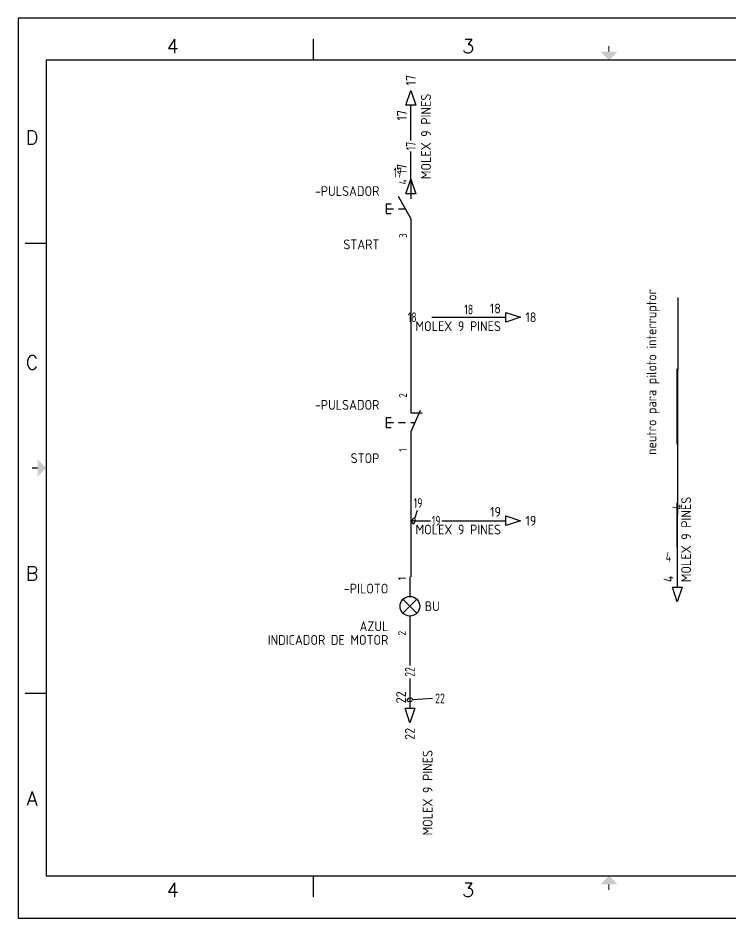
# Model space of a CAD drawing. Header units: inches. Extents: x 0 to 29.8, y 0 to 16.
# Drawn here: x 0 to 12.67, y 0 to 16 of the extents above; entities that cross this region are included whole.
import ezdxf
from ezdxf.enums import TextEntityAlignment as Align

# ---------------------------------------------------------------- set-up
doc = ezdxf.new("R2010")
doc.units = ezdxf.units.IN
doc.header["$MEASUREMENT"] = 0
for name, color, linetype in [('BLK_12_THHN', 7, 'Continuous'), ('DESC', 1, 'Continuous'), ('MISC', 2, 'Continuous'), ('RED_14_THHN', 20, 'Continuous'), ('SYMS', 7, 'Continuous'), ('TAGS', 250, 'Continuous'), ('Title Block', 7, 'Continuous'), ('Viewport', 7, 'Continuous'), ('WHT_12_THHN', 7, 'Continuous'), ('WIRECOPY', 84, 'Continuous'), ('WIREFIXED', 170, 'Continuous'), ('WIRENO', 70, 'Continuous'), ('WIREREF', 61, 'Continuous'), ('WIREREF_DEST', 7, 'Continuous'), ('XREF', 7, 'Continuous')]:
    doc.layers.add(name, color=color, linetype=linetype)
doc.layers.add('TERMS', color=7, linetype='Continuous', true_color=0x000000)
doc.styles.add('Roman', font='romans')
doc.styles.add('WD_IEC', font='isocp2.shx', dxfattribs={"width": 0.9, "height": 4})

# ---------------------------------------------------------------- blocks, each defined once
blk = doc.blocks.new('ANSI_border_C')
for p, q in [((20.5, 0.75), (20.5, 2.5)), ((14.25, 0.75), (20.5, 0.75))]:
    blk.add_line(p, q)
at = {"layer": 'Title Block'}
for p, q in [((0, 16), (0, 0)), ((21, 16), (0, 16)), ((21, 0), (21, 16)), ((5.25, 15.25), (5.25, 15.625)), ((15.75, 15.25), (15.75, 15.625)), ((0.5, 15.25), (0.5, 0.75)), ((20.5, 15.25), (0.5, 15.25)), ((15, 15.25), (15, 15)), ((20.5, 0.75), (20.5, 15.25)), ((15, 15), (20.5, 15)), ((0.125, 12), (0.5, 12)), ((20.5, 12), (20.875, 12)), ((0.125, 4), (0.5, 4)), ((20.5, 4), (20.875, 4)), ((0.5, 0.75), (20.5, 0.75)), ((5.25, 0.375), (5.25, 0.75)), ((15.75, 0.375), (15.75, 0.75)), ((0, 0), (21, 0))]:
    blk.add_line(p, q, dxfattribs=at)
at = {"layer": 'Title Block', "const_width": 0.02}
for points in [[(10.5, 15.5), (10.5, 15.4)], [(0.25, 8), (0.35, 8)], [(20.75, 8), (20.65, 8)], [(10.5, 0.5), (10.5, 0.6)]]:
    blk.add_lwpolyline(points, dxfattribs=at)
at = {"layer": 'Title Block'}
for points in [[(10.35, 15.4), (10.65, 15.4), (10.5, 15.25)], [(0.35, 7.85), (0.35, 8.15), (0.5, 8)], [(20.65, 7.85), (20.65, 8.15), (20.5, 8)], [(10.35, 0.6), (10.65, 0.6), (10.5, 0.75)]]:
    blk.add_solid(points, dxfattribs=at)
at = {"layer": 'Title Block', "style": 'Roman'}
for s, p in [('4', (2.75, 15.5)), ('3', (8, 15.5)), ('2', (13, 15.5)), ('1', (18.25, 15.5)), ('D', (0.25, 13.875)), ('D', (20.75, 13.875)), ('C', (0.25, 9.875)), ('C', (20.75, 9.875)), ('B', (0.25, 6.125)), ('B', (20.75, 6.125)), ('A', (0.25, 2.125)), ('A', (20.75, 2.125)), ('4', (2.75, 0.5)), ('3', (8, 0.5)), ('2', (13, 0.5)), ('1', (18.25, 0.5))]:
    blk.add_text(s, height=0.25, dxfattribs=at).set_placement(p, align=Align.MIDDLE_CENTER)
blk.add_text('REVISIONS', height=0.065, dxfattribs=at).set_placement((17.71, 15.083))
blk = doc.blocks.new('VPB11')
for p, q in [((0, 7.5), (0, 2.5)), ((0, -2.5), (-3.125, 3.125)), ((-6.25, 1.25), (-6.25, -1.25)), ((-6.25, 1.25), (-5, 1.25)), ((-6.25, 0), (-4.375, 0)), ((-3.125, 0), (-1.389, 0)), ((-6.25, -1.25), (-5, -1.25)), ((0, -2.5), (0, -7.5))]:
    blk.add_line(p, q)
at = {"style": 'WD_IEC'}
for tag, p in [('INST', (-8, 10.25)), ('LOC', (-8, 6.75)), ('TAG1', (-8, 3.25)), ('DESC1', (-8, -10.35)), ('DESC2', (-8, -13.85)), ('DESC3', (-8, -17.35))]:
    blk.add_attdef(tag, text='', height=2.5, dxfattribs=at).set_placement(p, align=Align.RIGHT)
blk.add_attdef('TERM01', text='', height=2, rotation=90, dxfattribs=at).set_placement((-1, 7.5), align=Align.RIGHT)
at = {"style": 'WD_IEC', "flags": 1}
for tag, p, height in [('X2TERM01', (0, 7.5), 0.32), ('CONTACT', (0.5, 4.5), 1), ('COMMON', (1.75, 3.25), 1), ('X1LINK', (0, 0), 0.32), ('ASSYCODE', (1, -4), 1), ('FAMILY', (1, -5.5), 1), ('CATDESC', (1, -7), 1), ('X8TERM02', (0, -7.5), 0.32)]:
    blk.add_attdef(tag, p, '', height=height, dxfattribs=at)
at = {"style": 'WD_IEC', "flags": 9}
for tag, p in [('MFG', (-8.5, -0.25)), ('CAT', (-8.5, -2.75))]:
    blk.add_attdef(tag, text='', height=1.5, dxfattribs=at).set_placement(p, align=Align.RIGHT)
at = {"style": 'WD_IEC'}
blk.add_attdef('TERM02', (-1, -7.5), '', height=2, rotation=90, dxfattribs=at)
at = {"lineweight": 15, "style": 'WD_IEC'}
blk.add_attdef('XREF', text='', height=2.5, dxfattribs=at).set_placement((-8, -6.35), align=Align.RIGHT)
blk = doc.blocks.new('VPB12')
for p, q in [((0, 7.5), (0, 2.5)), ((0, -2.5), (2.5, 3.12)), ((0, 2.5), (2.87, 2.5)), ((-6.25, 1.25), (-6.25, -1.25)), ((-6.25, 1.25), (-5, 1.25)), ((-6.25, 0), (-4.38, 0)), ((-3.12, 0), (-1.39, 0)), ((0, 0), (1.11, 0)), ((-6.25, -1.25), (-5, -1.25)), ((0, -2.5), (0, -7.5))]:
    blk.add_line(p, q)
at = {"style": 'WD_IEC'}
for tag, p in [('INST', (-8, 10.25)), ('LOC', (-8, 6.75)), ('TAG1', (-8, 3.25)), ('DESC1', (-8, -10.35)), ('DESC2', (-8, -13.85)), ('DESC3', (-8, -17.35))]:
    blk.add_attdef(tag, text='', height=2.5, dxfattribs=at).set_placement(p, align=Align.RIGHT)
blk.add_attdef('TERM01', text='', height=2, rotation=90, dxfattribs=at).set_placement((-1, 7.5), align=Align.RIGHT)
at = {"style": 'WD_IEC', "flags": 1}
for tag, p, height in [('X2TERM01', (0, 7.5), 0.32), ('CONTACT', (0.5, 4.5), 1), ('COMMON', (1.75, 3.25), 1), ('X1LINK', (1.5, 0), 0.32), ('ASSYCODE', (1, -4), 1), ('FAMILY', (1, -5.5), 1), ('CATDESC', (1, -7), 1), ('X8TERM02', (0, -7.5), 0.32)]:
    blk.add_attdef(tag, p, '', height=height, dxfattribs=at)
at = {"style": 'WD_IEC', "flags": 9}
for tag, p in [('MFG', (-8.5, -0.25)), ('CAT', (-8.5, -2.75))]:
    blk.add_attdef(tag, text='', height=1.5, dxfattribs=at).set_placement(p, align=Align.RIGHT)
at = {"style": 'WD_IEC'}
blk.add_attdef('TERM02', (-1, -7.5), '', height=2, rotation=90, dxfattribs=at)
at = {"lineweight": 15, "style": 'WD_IEC'}
blk.add_attdef('XREF', text='', height=2.5, dxfattribs=at).set_placement((-8, -6.35), align=Align.RIGHT)
blk = doc.blocks.new('VLT1B')
for p, q in [((0, 7.5), (0, 2.5)), ((-1.77, -1.77), (1.77, 1.77)), ((1.77, -1.77), (-1.77, 1.77)), ((0, -2.5), (0, -7.5))]:
    blk.add_line(p, q)
blk.add_circle((0, 0), 2.5)
at = {"style": 'WD_IEC'}
for tag, p in [('INST', (-5.5, 10.25)), ('LOC', (-5.5, 6.75)), ('TAG1', (-5.5, 3.25)), ('DESC1', (-5.5, -6.35)), ('DESC2', (-5.5, -9.85)), ('DESC3', (-5.5, -13.35))]:
    blk.add_attdef(tag, text='', height=2.5, dxfattribs=at).set_placement(p, align=Align.RIGHT)
blk.add_attdef('TERM01', text='', height=2, rotation=90, dxfattribs=at).set_placement((-1, 7.5), align=Align.RIGHT)
at = {"style": 'WD_IEC', "flags": 1}
for tag, p, height in [('X2TERM01', (0, 7.5), 0.32), ('X4LINK', (-3, 0), 0.32), ('X1LINK', (3, 0), 0.32), ('ASSYCODE', (1, -4), 1), ('FAMILY', (1, -5.5), 1), ('CATDESC', (1, -7), 1), ('X8TERM02', (0, -7.5), 0.32)]:
    blk.add_attdef(tag, p, '', height=height, dxfattribs=at)
at = {"style": 'WD_IEC', "flags": 9}
for tag, p in [('MFG', (-6, -0.25)), ('CAT', (-6, -2.75))]:
    blk.add_attdef(tag, text='', height=1.5, dxfattribs=at).set_placement(p, align=Align.RIGHT)
at = {"style": 'WD_IEC'}
blk.add_attdef('TERM02', (-1, -7.5), '', height=2, rotation=90, dxfattribs=at)
at = {"lineweight": 13, "style": 'WD_IEC'}
blk.add_attdef('COLOR', text='', height=2.5, dxfattribs=at).set_placement((3.75, 0), align=Align.MIDDLE_LEFT)
at = {"lineweight": 15, "style": 'WD_IEC'}
for tag, p in [('XREF', (-5.5, -18)), ('WDTAGALT', (-5.5, -21.5))]:
    blk.add_attdef(tag, text='', height=2.5, dxfattribs=at).set_placement(p, align=Align.RIGHT)
blk = doc.blocks.new('HA1S2')
blk.add_lwpolyline([(0, 3.75), (1.25, 0), (-1.25, 0)], close=True)
at = {"style": 'WD_IEC'}
blk.add_attdef('XREF', text='', height=2.5, rotation=90, dxfattribs=at).set_placement((0, 5), align=Align.MIDDLE_LEFT)
at = {"style": 'WD_IEC', "flags": 1}
blk.add_attdef('SIGCODE', text='', height=1, dxfattribs=at).set_placement((-2.5, 1.8), align=Align.RIGHT)
blk.add_attdef('X8TERM01', (0, 0), '', height=0.32, dxfattribs=at)
at = {"style": 'WD_IEC', "flags": 8}
blk.add_attdef('WIRENO', text='', height=2.5, rotation=90, dxfattribs=at).set_placement((-1, -1.25), align=Align.RIGHT)
at = {"style": 'WD_IEC'}
blk.add_attdef('DESC1', text='', height=2.5, rotation=90, dxfattribs=at).set_placement((1, -1.25), align=Align.TOP_RIGHT)
blk = doc.blocks.new('HA1D4')
blk.add_lwpolyline([(0, 0), (1.25, -3.75), (-1.25, -3.75)], close=True)
at = {"style": 'WD_IEC', "flags": 8}
blk.add_attdef('WIRENO', (-1, 1.25), '', height=2.5, rotation=90, dxfattribs=at)
at = {"style": 'WD_IEC'}
blk.add_attdef('DESC1', text='', height=2.5, rotation=90, dxfattribs=at).set_placement((1, 1.25), align=Align.TOP_LEFT)
at = {"style": 'WD_IEC', "flags": 1}
blk.add_attdef('X2TERM01', (0, 0), '', height=0.32, dxfattribs=at)
blk.add_attdef('SIGCODE', text='', height=1, dxfattribs=at).set_placement((-2.5, -3.2), align=Align.RIGHT)
at = {"style": 'WD_IEC'}
blk.add_attdef('XREF', text='', height=2.5, rotation=90, dxfattribs=at).set_placement((0, -5), align=Align.MIDDLE_RIGHT)
blk = doc.blocks.new('HA1S1')
blk.add_lwpolyline([(0, 1.25), (3.75, 0), (0, -1.25)], close=True)
at = {"style": 'WD_IEC'}
for tag, height, flags, p in [('WIRENO', 2.5, 8, (-1.25, 1)), ('SIGCODE', 1, 1, (5, 1.8))]:
    blk.add_attdef(tag, text='', height=height, dxfattribs=dict(at, flags=flags)).set_placement(p, align=Align.RIGHT)
at = {"style": 'WD_IEC', "flags": 1}
blk.add_attdef('X4TERM01', (0, 0), '', height=0.32, dxfattribs=at)
at = {"style": 'WD_IEC'}
blk.add_attdef('XREF', text='', height=2.5, dxfattribs=at).set_placement((5, 0), align=Align.MIDDLE_LEFT)
blk.add_attdef('DESC1', text='', height=2.5, dxfattribs=at).set_placement((-1.25, -1), align=Align.TOP_RIGHT)
blk = doc.blocks.new('WDDOT')
for radius in [0.03, 0.0187, 0.00929]:
    blk.add_circle((0, 0), radius)
blk = doc.blocks.new('HA1S4')
blk.add_lwpolyline([(0, -3.75), (-1.25, 0), (1.25, 0)], close=True)
at = {"style": 'WD_IEC', "flags": 8}
blk.add_attdef('WIRENO', (-1, 1.25), '', height=2.5, rotation=90, dxfattribs=at)
at = {"style": 'WD_IEC'}
blk.add_attdef('DESC1', text='', height=2.5, rotation=90, dxfattribs=at).set_placement((1, 1.25), align=Align.TOP_LEFT)
at = {"style": 'WD_IEC', "flags": 1}
blk.add_attdef('X2TERM01', (0, 0), '', height=0.32, dxfattribs=at)
blk.add_attdef('SIGCODE', text='', height=1, dxfattribs=at).set_placement((-2.5, -3.2), align=Align.RIGHT)
at = {"style": 'WD_IEC'}
blk.add_attdef('XREF', text='', height=2.5, rotation=90, dxfattribs=at).set_placement((0, -5), align=Align.MIDDLE_RIGHT)
blk = doc.blocks.new('HT0_WGENERIC')
at = {"style": 'WD_IEC'}
for tag, p in [('X4_TINY_DOT_DONT_REMOVE', (-5, 0)), ('X1_TINY_DOT_DONT_REMOVE', (5, 0))]:
    blk.add_attdef(tag, p, '', height=0.002, dxfattribs=at)
at = {"style": 'WD_IEC', "flags": 1}
for tag, p in [('X4TERM01', (-5, 0)), ('X1TERM01', (5, 0))]:
    blk.add_attdef(tag, p, '', height=0.2, dxfattribs=at)
at = {"style": 'WD_IEC', "width": 0.8}
blk.add_attdef('WIRENO', text='', height=2.5, dxfattribs=at).set_placement((0, 0), align=Align.MIDDLE_CENTER)
blk = doc.blocks.new('WD_WNH')
at = {"linetype": 'Continuous', "style": 'WD_IEC', "width": 0.8}
blk.add_attdef('WIRENO', text='', height=2.5, dxfattribs=at).set_placement((0, 0.75), align=Align.CENTER)
at = {"style": 'WD_IEC', "flags": 1}
for tag, p in [('W08USER', (0, 0.375)), ('W04USER', (0, 0.875)), ('W05USER', (0, 0.75)), ('W09USER', (0, 0.25)), ('W03USER', (0, 1)), ('W06USER', (0, 0.625)), ('W07USER', (0, 0.5)), ('W02USER', (0, 1.125)), ('W01USER', (0, 1.25)), ('W10USER', (0, 0.125))]:
    blk.add_attdef(tag, text='', height=0.08, dxfattribs=at).set_placement(p, align=Align.CENTER)
blk = doc.blocks.new('VT0_WGENERIC')
at = {"style": 'WD_IEC'}
for tag, p in [('X1_TINY_DOT_DONT_REMOVE', (0, 5)), ('X4_TINY_DOT_DONT_REMOVE', (0, -5))]:
    blk.add_attdef(tag, p, '', height=0.002, rotation=90, dxfattribs=at)
at = {"style": 'WD_IEC', "flags": 1}
for tag, p in [('X2TERM01', (0, 5)), ('X8TERM01', (0, -5))]:
    blk.add_attdef(tag, p, '', height=0.2, dxfattribs=at)
at = {"style": 'WD_IEC', "width": 0.8}
blk.add_attdef('WIRENO', text='', height=2.5, rotation=90, dxfattribs=at).set_placement((0, 0), align=Align.MIDDLE_CENTER)
blk = doc.blocks.new('WD_WNV')
at = {"linetype": 'Continuous', "style": 'WD_IEC', "width": 0.8}
blk.add_attdef('WIRENO', text='', height=2.5, dxfattribs=at).set_placement((-1.6, 0), align=Align.MIDDLE_RIGHT)
at = {"style": 'WD_IEC', "flags": 1}
for tag, p in [('W08USER', (-1, 0.375)), ('W04USER', (-1, 0.875)), ('W05USER', (-1, 0.75)), ('W09USER', (-1, 0.25)), ('W03USER', (-1, 1)), ('W06USER', (-1, 0.625)), ('W07USER', (-1, 0.5)), ('W02USER', (-1, 1.125)), ('W01USER', (-1, 1.25)), ('W10USER', (-1, 0.125))]:
    blk.add_attdef(tag, text='', height=0.08, dxfattribs=at).set_placement(p, align=Align.CENTER)
blk = doc.blocks.new('VT0_LGENERIC')
at = {"style": 'WD_IEC', "flags": 1}
for tag, p in [('X2TERM01', (0, 4)), ('X8TERM01', (0, -4))]:
    blk.add_attdef(tag, p, '', height=0.16, rotation=90, dxfattribs=at)
at = {"style": 'WD_IEC'}
blk.add_attdef('COLOR', text='', height=2.5, rotation=90, dxfattribs=at).set_placement((0, 0), align=Align.MIDDLE_CENTER)
for tag, p in [('X2_TINY_DOT_DONT_REMOVE', (0, 4)), ('X8_TINY_DOT_DONT_REMOVE', (0, -4))]:
    blk.add_attdef(tag, p, '', height=0.0001, rotation=90, dxfattribs=at)

msp = doc.modelspace()

# ---------------------------------------------------------------- linework, layer by layer
at = {"layer": 'BLK_12_THHN'}
for p, q in [((6.98, 13.823), (6.98, 14.451)), ((6.98, 13.133), (6.98, 13.628)), ((6.98, 12.087), (6.98, 9.331)), ((7.353, 10.679), (8.668, 10.679)), ((6.98, 8.286), (6.98, 6.066)), ((6.98, 7.063), (7.328, 7.063)), ((7.533, 7.063), (8.669, 7.063))]:
    msp.add_line(p, q, dxfattribs=at)
at = {"layer": 'RED_14_THHN'}
for p, q in [((6.964, 5.02), (6.964, 4.491)), ((6.964, 4.256), (6.964, 3.729))]:
    msp.add_line(p, q, dxfattribs=at)
at = {"layer": 'WHT_12_THHN'}
for p, q in [((11.727, 11.029), (11.715, 5.883)), ((11.715, 8.425), (11.715, 9.762)), ((11.715, 6.591), (11.715, 7.378))]:
    msp.add_line(p, q, dxfattribs=at)
at = {"layer": 'WIREFIXED'}
for points in [[(7.091, 7.242), (7.049, 7.115), (7.014, 7.098), (6.996, 7.045), (7.013, 7.01), (7.048, 7.028), (7.066, 7.08), (7.057, 7.097)], [(7.367, 3.905), (7.019, 3.881), (6.99, 3.907), (6.935, 3.903), (6.909, 3.873), (6.939, 3.848), (6.994, 3.852), (7.007, 3.866)]]:
    msp.add_lwpolyline(points, dxfattribs=at)

# ---------------------------------------------------------------- block references
at = {"layer": 'SYMS'}
ref = msp.add_blockref('HA1S2', (6.98, 14.451), dxfattribs=dict(at, xscale=0.06970183156200896, yscale=0.06970183156200896, zscale=0.06970183156200896))
ref.add_attrib('XREF', '17', dxfattribs={"layer": 'XREF', "height": 0.1743, "rotation": 90, "style": 'WD_IEC'}).set_placement((6.98, 14.8), align=Align.MIDDLE_LEFT)
ref.add_attrib('DESC1', 'MOLEX 9 PINES ', dxfattribs={"layer": 'DESC', "height": 0.17425, "rotation": 90, "style": 'WD_IEC'}).set_placement((7.162, 14.753), align=Align.TOP_RIGHT)
ref.add_attrib('WIRENO', '17', dxfattribs={"layer": 'WIREREF', "height": 0.1743, "rotation": 90, "style": 'WD_IEC', "flags": 8}).set_placement((6.91, 14.364), align=Align.RIGHT)
ref = msp.add_blockref('VT0_WGENERIC', (6.98, 13.725), dxfattribs=dict(at, xscale=0.06970183156200896, yscale=0.06970183156200896, zscale=0.06970183156200896))
ref.add_attrib('X4_TINY_DOT_DONT_REMOVE', '.', (6.98, 13.628), dxfattribs={"layer": 'MISC', "height": 0.000139, "rotation": 90, "style": 'WD_IEC'})
ref.add_attrib('X1_TINY_DOT_DONT_REMOVE', '.', (6.98, 13.823), dxfattribs={"layer": 'MISC', "height": 0.000139, "rotation": 90, "style": 'WD_IEC'})
ref.add_attrib('WIRENO', '17', dxfattribs={"layer": 'WIRECOPY', "height": 0.1743, "rotation": 90, "style": 'WD_IEC', "width": 0.8}).set_placement((6.98, 13.725), align=Align.MIDDLE_CENTER)
ref = msp.add_blockref('HA1D4', (6.98, 13.133), dxfattribs=dict(at, xscale=0.06970183156200896, yscale=0.06970183156200896, zscale=0.06970183156200896))
ref.add_attrib('WIRENO', '17', (6.91, 13.22), dxfattribs={"layer": 'WIREREF_DEST', "height": 0.1743, "rotation": 90, "style": 'WD_IEC', "flags": 8})
ref = msp.add_blockref('VPB11', (6.98, 12.61), dxfattribs=dict(at, xscale=0.06970183156200896, yscale=0.06970183156200896, zscale=0.06970183156200896))
ref.add_attrib('TERM02', '3', (6.91, 12.087), dxfattribs={"layer": 'TERMS', "height": 0.139, "rotation": 90, "style": 'WD_IEC'})
ref.add_attrib('TERM01', '4', dxfattribs={"layer": 'TERMS', "height": 0.139, "rotation": 90, "style": 'WD_IEC'}).set_placement((6.91, 13.133), align=Align.RIGHT)
ref.add_attrib('DESC1', 'START', dxfattribs={"layer": 'DESC', "height": 0.1743, "style": 'WD_IEC'}).set_placement((6.422, 11.888), align=Align.RIGHT)
ref.add_attrib('TAG1', '-PULSADOR', dxfattribs={"layer": 'TAGS', "height": 0.1743, "style": 'WD_IEC'}).set_placement((6.422, 12.836), align=Align.RIGHT)
ref = msp.add_blockref('VT0_LGENERIC', (11.257, 9.707), dxfattribs=dict(at, xscale=0.06970183156200896, yscale=0.06970183156200896, zscale=0.06970183156200896))
ref.add_attrib('X8_TINY_DOT_DONT_REMOVE', '.', (11.257, 8.121), dxfattribs={"layer": 'MISC', "height": 0.00000697, "rotation": 90, "style": 'WD_IEC'})
ref.add_attrib('X2_TINY_DOT_DONT_REMOVE', '.', (11.256, 12.793), dxfattribs={"layer": 'MISC', "height": 0.00000697, "rotation": 90, "style": 'WD_IEC'})
ref.add_attrib('COLOR', 'neutro para piloto interruptor', dxfattribs={"layer": 'MISC', "height": 0.17425, "rotation": 90, "style": 'WD_IEC'}).set_placement((11.257, 9.707), align=Align.MIDDLE_CENTER)
ref = msp.add_blockref('HA1S1', (8.668, 10.679), dxfattribs=dict(at, xscale=0.06970183156200896, yscale=0.06970183156200896, zscale=0.06970183156200896))
ref.add_attrib('XREF', '18', dxfattribs={"layer": 'XREF', "height": 0.1743, "style": 'WD_IEC'}).set_placement((9.016, 10.679), align=Align.MIDDLE_LEFT)
ref.add_attrib('DESC1', 'MOLEX 9 PINES', dxfattribs={"layer": 'DESC', "height": 0.17425, "style": 'WD_IEC'}).set_placement((8.581, 10.609), align=Align.TOP_RIGHT)
ref.add_attrib('WIRENO', '18', dxfattribs={"layer": 'WIREREF', "height": 0.1743, "style": 'WD_IEC', "flags": 8}).set_placement((8.581, 10.748), align=Align.RIGHT)
ref = msp.add_blockref('HT0_WGENERIC', (7.004, 10.679), dxfattribs=dict(at, xscale=0.06970183156200896, yscale=0.06970183156200896, zscale=0.06970183156200896))
ref.add_attrib('X4_TINY_DOT_DONT_REMOVE', '.', (6.907, 10.679), dxfattribs={"layer": 'MISC', "height": 0.000139, "style": 'WD_IEC'})
ref.add_attrib('X1_TINY_DOT_DONT_REMOVE', '.', (7.102, 10.679), dxfattribs={"layer": 'MISC', "height": 0.000139, "style": 'WD_IEC'})
ref.add_attrib('WIRENO', '18', dxfattribs={"layer": 'WIRECOPY', "height": 0.1743, "style": 'WD_IEC', "width": 0.8}).set_placement((7.004, 10.679), align=Align.MIDDLE_CENTER)
ref = msp.add_blockref('VPB12', (6.98, 8.809), dxfattribs=dict(at, xscale=0.06970183156200896, yscale=0.06970183156200896, zscale=0.06970183156200896))
ref.add_attrib('TERM02', '1', (6.91, 8.286), dxfattribs={"layer": 'TERMS', "height": 0.139, "rotation": 90, "style": 'WD_IEC'})
ref.add_attrib('TERM01', '2', dxfattribs={"layer": 'TERMS', "height": 0.139, "rotation": 90, "style": 'WD_IEC'}).set_placement((6.91, 9.331), align=Align.RIGHT)
ref.add_attrib('DESC1', 'STOP', dxfattribs={"layer": 'DESC', "height": 0.1743, "style": 'WD_IEC'}).set_placement((6.422, 8.087), align=Align.RIGHT)
ref.add_attrib('TAG1', '-PULSADOR', dxfattribs={"layer": 'TAGS', "height": 0.1743, "style": 'WD_IEC'}).set_placement((6.422, 9.035), align=Align.RIGHT)
ref = msp.add_blockref('HA1S4', (11.715, 5.883), dxfattribs=dict(at, xscale=0.06970183156200896, yscale=0.06970183156200896, zscale=0.06970183156200896))
ref.add_attrib('DESC1', 'MOLEX 9 PINES', dxfattribs={"layer": 'DESC', "height": 0.17425, "rotation": 90, "style": 'WD_IEC'}).set_placement((11.785, 5.97), align=Align.TOP_LEFT)
ref.add_attrib('WIRENO', '4', (11.646, 5.97), dxfattribs={"layer": 'WIREREF', "height": 0.174, "rotation": 90, "style": 'WD_IEC', "flags": 8})
ref = msp.add_blockref('VT0_WGENERIC', (11.715, 7.309), dxfattribs=dict(at, xscale=0.06970183156200896, yscale=0.06970183156200896, zscale=0.06970183156200896))
ref.add_attrib('X4_TINY_DOT_DONT_REMOVE', '.', (11.715, 7.239), dxfattribs={"layer": 'MISC', "height": 0.000139, "rotation": 90, "style": 'WD_IEC'})
ref.add_attrib('X1_TINY_DOT_DONT_REMOVE', '.', (11.715, 7.378), dxfattribs={"layer": 'MISC', "height": 0.000139, "rotation": 90, "style": 'WD_IEC'})
ref.add_attrib('WIRENO', '4', dxfattribs={"layer": 'WIRECOPY', "height": 0.174, "rotation": 90, "style": 'WD_IEC', "width": 0.8}).set_placement((11.715, 7.309), align=Align.MIDDLE_CENTER)
ref = msp.add_blockref('HA1S1', (8.669, 7.063), dxfattribs=dict(at, xscale=0.06970183156200896, yscale=0.06970183156200896, zscale=0.06970183156200896))
ref.add_attrib('XREF', '19', dxfattribs={"layer": 'XREF', "height": 0.1743, "style": 'WD_IEC'}).set_placement((9.017, 7.063), align=Align.MIDDLE_LEFT)
ref.add_attrib('DESC1', 'MOLEX 9 PINES', dxfattribs={"layer": 'DESC', "height": 0.17425, "style": 'WD_IEC'}).set_placement((8.582, 6.993), align=Align.TOP_RIGHT)
ref.add_attrib('WIRENO', '19', dxfattribs={"layer": 'WIREREF', "height": 0.1743, "style": 'WD_IEC', "flags": 8}).set_placement((8.582, 7.132), align=Align.RIGHT)
at = {"layer": 'SYMS', "xscale": 0.06970183156200896, "yscale": 0.06970183156200896, "zscale": 0.06970183156200896}
msp.add_blockref('WDDOT', (6.98, 7.063), dxfattribs=at)
at = {"layer": 'SYMS'}
ref = msp.add_blockref('HT0_WGENERIC', (7.43, 7.063), dxfattribs=dict(at, xscale=0.06970183156200896, yscale=0.06970183156200896, zscale=0.06970183156200896))
ref.add_attrib('X4_TINY_DOT_DONT_REMOVE', '.', (7.328, 7.063), dxfattribs={"layer": 'MISC', "height": 0.000139, "style": 'WD_IEC'})
ref.add_attrib('X1_TINY_DOT_DONT_REMOVE', '.', (7.533, 7.063), dxfattribs={"layer": 'MISC', "height": 0.000139, "style": 'WD_IEC'})
ref.add_attrib('WIRENO', '19', dxfattribs={"layer": 'WIRECOPY', "height": 0.1743, "style": 'WD_IEC', "width": 0.8}).set_placement((7.43, 7.063), align=Align.MIDDLE_CENTER)
ref = msp.add_blockref('VLT1B', (6.964, 5.543), dxfattribs=dict(at, xscale=0.06970183156200896, yscale=0.06970183156200896, zscale=0.06970183156200896))
ref.add_attrib('TERM02', '2', (6.894, 5.02), dxfattribs={"layer": 'TERMS', "height": 0.139, "rotation": 90, "style": 'WD_IEC'})
ref.add_attrib('TERM01', '1', dxfattribs={"layer": 'TERMS', "height": 0.139, "rotation": 90, "style": 'WD_IEC'}).set_placement((6.894, 6.066), align=Align.RIGHT)
ref.add_attrib('DESC2', 'INDICADOR DE MOTOR', dxfattribs={"layer": 'DESC', "height": 0.17425, "style": 'WD_IEC'}).set_placement((6.581, 4.856), align=Align.RIGHT)
ref.add_attrib('DESC1', 'AZUL', dxfattribs={"layer": 'DESC', "height": 0.1743, "style": 'WD_IEC'}).set_placement((6.581, 5.1), align=Align.RIGHT)
ref.add_attrib('COLOR', 'BU', dxfattribs={"layer": 'MISC', "lineweight": 13, "height": 0.1743, "style": 'WD_IEC'}).set_placement((7.226, 5.543), align=Align.MIDDLE_LEFT)
ref.add_attrib('TAG1', '-PILOTO', dxfattribs={"layer": 'TAGS', "height": 0.1743, "style": 'WD_IEC'}).set_placement((6.581, 5.769), align=Align.RIGHT)
ref = msp.add_blockref('VT0_WGENERIC', (6.964, 4.374), dxfattribs=dict(at, xscale=0.06970183156200896, yscale=0.06970183156200896, zscale=0.06970183156200896))
ref.add_attrib('X4_TINY_DOT_DONT_REMOVE', '.', (6.964, 4.256), dxfattribs={"layer": 'MISC', "height": 0.000139, "rotation": 90, "style": 'WD_IEC'})
ref.add_attrib('X1_TINY_DOT_DONT_REMOVE', '.', (6.964, 4.491), dxfattribs={"layer": 'MISC', "height": 0.000139, "rotation": 90, "style": 'WD_IEC'})
ref.add_attrib('WIRENO', '22', dxfattribs={"layer": 'WIRECOPY', "height": 0.1743, "rotation": 90, "style": 'WD_IEC', "width": 0.8}).set_placement((6.964, 4.374), align=Align.MIDDLE_CENTER)
ref = msp.add_blockref('HA1S4', (6.964, 3.729), dxfattribs=dict(at, xscale=0.06970183156200896, yscale=0.06970183156200896, zscale=0.06970183156200896))
ref.add_attrib('XREF', '22', dxfattribs={"layer": 'XREF', "height": 0.1743, "rotation": 90, "style": 'WD_IEC'}).set_placement((6.964, 3.381), align=Align.MIDDLE_RIGHT)
ref.add_attrib('DESC1', 'MOLEX 9 PINES', dxfattribs={"layer": 'DESC', "height": 0.17425, "rotation": 90, "style": 'WD_IEC'}).set_placement((7.192, 1.468), align=Align.TOP_LEFT)
ref.add_attrib('WIRENO', '22', (6.894, 3.816), dxfattribs={"layer": 'WIREREF', "height": 0.1743, "rotation": 90, "style": 'WD_IEC', "flags": 8})
at = {"layer": 'Viewport'}
msp.add_blockref('ANSI_border_C', (0, 0), dxfattribs=at)
at = {"layer": 'WIREFIXED'}
ref = msp.add_blockref('WD_WNH', (8.01, 10.679), dxfattribs=dict(at, xscale=0.06970183156200896, yscale=0.06970183156200896, zscale=0.06970183156200896))
ref.add_attrib('WIRENOF', '18', dxfattribs={"linetype": 'Continuous', "height": 0.1743, "style": 'WD_IEC', "width": 0.8}).set_placement((8.01, 10.731), align=Align.CENTER)
ref = msp.add_blockref('WD_WNH', (7.031, 7.063), dxfattribs=dict(at, xscale=0.06970183156200896, yscale=0.06970183156200896, zscale=0.06970183156200896))
ref.add_attrib('WIRENOF', '19', dxfattribs={"linetype": 'Continuous', "height": 0.1743, "style": 'WD_IEC', "width": 0.8}).set_placement((7.108, 7.291), align=Align.CENTER)
ref = msp.add_blockref('WD_WNV', (11.715, 6.422), dxfattribs=dict(at, xscale=0.06970183156200896, yscale=0.06970183156200896, zscale=0.06970183156200896))
ref.add_attrib('WIRENOF', '4', dxfattribs={"linetype": 'Continuous', "height": 0.174, "style": 'WD_IEC', "width": 0.8}).set_placement((11.604, 6.422), align=Align.MIDDLE_RIGHT)
ref = msp.add_blockref('WD_WNV', (6.964, 3.877), dxfattribs=dict(at, xscale=0.06970183156200896, yscale=0.06970183156200896, zscale=0.06970183156200896))
ref.add_attrib('WIRENOF', '22', dxfattribs={"linetype": 'Continuous', "height": 0.1743, "style": 'WD_IEC', "width": 0.8}).set_placement((7.584, 3.904), align=Align.MIDDLE_RIGHT)
at = {"layer": 'WIRENO'}
ref = msp.add_blockref('WD_WNV', (6.98, 13.255), dxfattribs=dict(at, xscale=0.06970183156200896, yscale=0.06970183156200896, zscale=0.06970183156200896))
ref.add_attrib('WIRENO', '17', dxfattribs={"linetype": 'Continuous', "height": 0.1743, "style": 'WD_IEC', "width": 0.8}).set_placement((6.824, 13.251), align=Align.MIDDLE_RIGHT)

doc.saveas('drawing.dxf')
